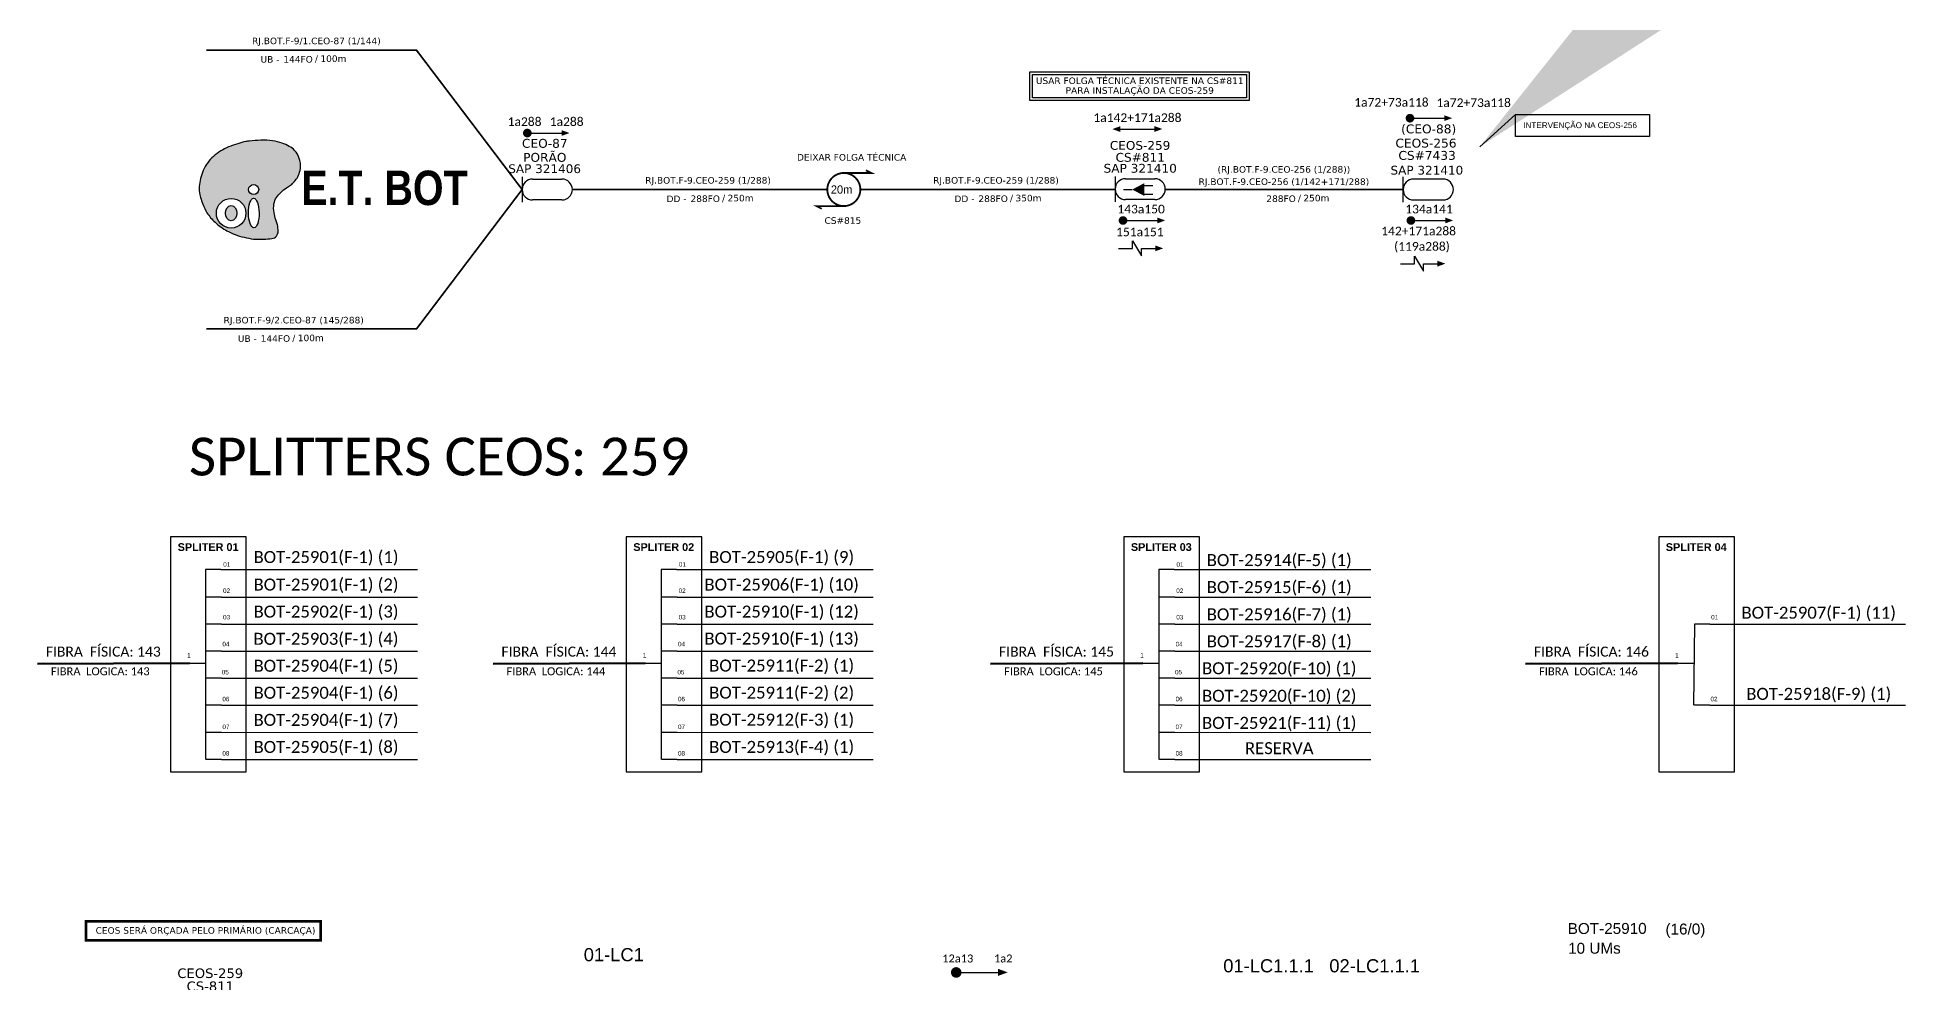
# Model space of a CAD drawing. Header units: millimetres. Extents: x 8454 to 8881, y -2726 to -2079.
# Drawn here: x 8454.2 to 8881.3, y -2295.5 to -2079.4 of the extents above; entities that cross this region are included whole.
import ezdxf
from ezdxf.enums import TextEntityAlignment as Align

# ---------------------------------------------------------------- set-up
doc = ezdxf.new("R2010")
doc.units = ezdxf.units.MM
doc.header["$MEASUREMENT"] = 0
for name, color, linetype, lineweight in [('10.4-Postes', 1, 'Continuous', 0), ("20.0-LEGENDA DOS CDO'S", 1, 'Continuous', 0), ('20.2-CDO_POSTE', 1, 'Continuous', 5), ('40.1-ETIQUETAS', 1, 'Continuous', 20)]:
    doc.layers.add(name, color=color, linetype=linetype, lineweight=lineweight)
for name, color, linetype in [('20.4-CEOS', 1, 'Continuous'), ('20.5-CABO AÉREO', 1, 'Continuous'), ('20.5-CEO', 1, 'Continuous'), ('E.T.', 7, 'Continuous'), ('SETA', 7, 'Continuous')]:
    doc.layers.add(name, color=color, linetype=linetype)
doc.styles.add('ARIAL', font='arial.ttf')
doc.styles.add('ROMANS', font='romans.shx')
doc.styles.add('siredit', font='verdana.ttf')
doc.styles.add('SWISS BIT', font='swisscb.ttf')
doc.dimstyles.new('CL', dxfattribs={"dimtxt": 1, "dimasz": 2, "dimexe": 0.18, "dimexo": 0.0625, "dimgap": 0.09, "dimtad": 0, "dimdec": 0, "dimrnd": 1, "dimzin": 0, "dimdsep": 46, "dimtxsty": 'siredit', "dimblk": 'NONE', "dimcen": 0, "dimse1": 1, "dimse2": 1, "dimsd1": 1, "dimsd2": 1, "dimclrt": 7, "dimadec": 0, "dimazin": 0, "dimtfac": 1, "dimtdec": 0, "dimtofl": 0, "dimtmove": 0, "dimatfit": 3, "dimfxl": 0, "dimtolj": 1, "dimtzin": 0, "dimarcsym": 0})

# ---------------------------------------------------------------- blocks, each defined once
blk = doc.blocks.new('CEOS_RP_CT_DRT')
at = {"layer": '20.4-CEOS', "color": 0}
for p, q in [((-4.54, 1.19), (-1.19, 1.19)), ((-1.19, -1.19), (-4.54, -1.19))]:
    blk.add_line(p, q, dxfattribs=at)
for points in [[(-5.73, -1.43), (-5.73, 1.44)], [(-3.79, 0), (-4.59, 0)], [(-2.47, 0.48), (-1.45, 0.48)], [(-2.47, -0.52), (-1.45, -0.52)]]:
    blk.add_lwpolyline(points, dxfattribs=at)
blk.add_lwpolyline([(-3.79, 0, 0, 1.47, 0), (-2.41, 0, 1.47, 1.47, 0)], format="xyseb", dxfattribs=at)
for centre, start, end in [((-4.54, 0), 90, 270), ((-1.19, 0), 270, 90)]:
    blk.add_arc(centre, 1.19, start, end, dxfattribs=at)
at = {"layer": '20.4-CEOS', "color": 7, "style": 'siredit'}
for tag, p in [('Nº_DA_CEOS', (-2.86, 5.6)), ('LOCAL', (-2.86, 4.24)), ('SAP', (-2.86, 2.78)), ('RACIO_SPLITAGEM', (-2.86, -1.88)), ('FIBRAS_SPLITTER', (-2.86, -3.58)), ('FIBRAS_TOP_C', (-2.86, -5.08)), ('RESERVA_FINAIS', (-2.86, -6.39))]:
    blk.add_attdef(tag, text='', height=1.01, dxfattribs=at).set_placement(p, align=Align.TOP_CENTER)
blk = doc.blocks.new('CDOE-TEXTO PADRÃO')
at = {"layer": "20.0-LEGENDA DOS CDO'S", "color": 0, "style": 'ARIAL'}
for tag, p in [('CDO_N', (0.49, 7.39)), ('CORDOALHA', (0.5, 4.33)), ('SAP', (0.51, 1.67)), ('SPLITER_1', (0.59, -0.91)), ('SPLITER_2', (0.6, -3.55)), ('(XX-XX_F)S', (0.54, -8.29)), ('(XX-XX_L)S', (0.55, -10.83)), ('UMS', (0.55, -13.15))]:
    blk.add_attdef(tag, p, '', height=1.7, rotation=0.118, dxfattribs=at)
blk.add_attdef('FIBRAS_UTILIZADAS', text='', height=1.7, rotation=0.118, dxfattribs=at).set_placement((19.77, 7.43), align=Align.CENTER)
blk = doc.blocks.new('ETIQUETA_RS5F')
at = {"layer": '40.1-ETIQUETAS', "color": 0, "style": 'siredit'}
blk.add_text('/', height=1.5, dxfattribs=at).set_placement((1.55, -1.95), align=Align.MIDDLE_RIGHT)
for tag, p in [('ETIQUETA_R_PRIMARIA', (1.18, 4.1)), ('ETIQUETA_R_SECUNDARIA', (1.18, 2.1)), ('F_ATIVAS/F_MORTAS', (1.11, -4.24))]:
    blk.add_attdef(tag, text='', height=1.5, dxfattribs=at).set_placement(p, align=Align.MIDDLE_CENTER)
for tag, p in [('TIPO_CABO', (-6.62, -2.12)), ('CAP_CABO', (0.37, -2.09))]:
    blk.add_attdef(tag, text='', height=1.5, dxfattribs=at).set_placement(p, align=Align.MIDDLE_RIGHT)
blk.add_attdef('METROS', text='', height=1.5, dxfattribs=at).set_placement((2.11, -1.95), align=Align.MIDDLE_LEFT)
for tag, p in [('FUSÃO_1', (0.82, -8.39)), ('FUSÃO_2', (0.82, -10.6)), ('FUSÃO_3', (0.82, -12.93)), ('FUSÃO_4', (0.82, -15.14)), ('FUSÃO_5', (0.82, -17.16))]:
    blk.add_attdef(tag, text='', height=1.5, dxfattribs=at).set_placement(p, align=Align.CENTER)
blk = doc.blocks.new('OI')
h = blk.add_hatch(color=40)
edge = h.paths.add_edge_path()
edge.add_spline(control_points=[(4.35, -0.67), (3.92, -0.99), (3.26, -1.5), (2.81, -2.59), (2.9, -3.5), (3.06, -4.27), (3.31, -4.85), (3.37, -5.39), (3.4, -5.88), (3.2, -6.4), (2.54, -6.61), (1.65, -6.63), (0.55, -6.67), (-0.56, -6.42), (-1.61, -6.14), (-2.77, -5.61), (-3.92, -4.77), (-4.89, -3.7), (-5.34, -2.65), (-5.6, -1.94), (-5.85, -0.96), (-5.71, 0.47), (-5.1, 2.02), (-4.14, 3.02), (-3.3, 3.61), (-2.37, 4.16), (-1.36, 4.44), (-0.56, 4.7), (0.79, 4.85), (2.24, 4.97), (3.79, 4.57), (4.67, 4.21), (5.44, 3.65), (5.76, 2.99), (6.03, 2.21), (6.01, 1.46), (5.72, 0.64), (5.31, 0.08), (4.88, -0.38), (4.51, -0.55), (4.35, -0.67)], knot_values=[0, 0, 0, 0, 1.60434, 2.417191, 3.427595, 4.282808, 4.776746, 5.304182, 5.888771, 6.258406, 6.858137, 7.79129, 8.986195, 10.124242, 11.187857, 12.242908, 13.953784, 15.414161, 16.515391, 17.349188, 17.675853, 19.552021, 21.515531, 22.568638, 23.63245, 24.621084, 25.782718, 26.745347, 27.142653, 29.870543, 31.004649, 31.921532, 32.709589, 33.801391, 34.042471, 35.192333, 35.971461, 36.628871, 37.254359, 37.836911, 37.836911, 37.836911, 37.836911], degree=3, periodic=0)
h.paths.add_polyline_path([(1.13, -0.87, -1), (-0.04, -0.87, -1)], flags=16)
edge = h.paths.add_edge_path(flags=16)
edge.add_ellipse((0.56, -3.59), major_axis=(-0.02, 1.71), ratio=0.361305, start_angle=0, end_angle=360)
h.paths.add_polyline_path([(-0.36, -3.62, -1), (-3.8, -3.62, -1)], flags=16)
edge = h.paths.add_edge_path(flags=0)
edge.add_ellipse((-2.08, -3.62), major_axis=(0, 0.885), ratio=0.758294, start_angle=0, end_angle=360)
at = {"color": 40}
for centre, radius in [((-2.08, -3.62), 1.72), ((0.54, -0.87), 0.587)]:
    blk.add_circle(centre, radius, dxfattribs=at)
blk.add_ellipse((0.56, -3.59), major_axis=(-0.02, 1.71), ratio=0.361305, dxfattribs=at)
blk.add_ellipse((-2.08, -3.62), major_axis=(0, 0.885), ratio=0.758294, start_param=-3.141592653589791, end_param=3.141592653589791, dxfattribs=at)
at = {"color": 40, "start_tangent": (-0.800898, -0.598801), "end_tangent": (-0.800898, -0.598801)}
blk.add_spline([(4.35, -0.67), (3.2, -1.78), (2.9, -2.54), (2.92, -3.55), (3.12, -4.38), (3.28, -4.85), (3.37, -5.37), (3.35, -5.95), (3.2, -6.29), (2.66, -6.55), (1.73, -6.63), (0.54, -6.62), (-0.58, -6.41), (-1.6, -6.11), (-2.56, -5.67), (-3.95, -4.67), (-4.89, -3.56), (-5.37, -2.56), (-5.64, -1.78), (-5.72, -1.46), (-5.63, 0.42), (-4.84, 2.22), (-4.13, 2.99), (-3.27, 3.62), (-2.4, 4.09), (-1.3, 4.47), (-0.37, 4.72), (0.02, 4.77), (2.75, 4.8), (3.85, 4.53), (4.69, 4.16), (5.31, 3.68), (5.85, 2.73), (5.93, 2.5), (5.94, 1.35), (5.67, 0.62), (5.29, 0.08), (4.84, -0.36), (4.35, -0.67)], degree=3, dxfattribs=at)
blk = doc.blocks.new('_None')
blk = doc.blocks.new('*U29')
at = {"layer": '20.5-CEO'}
for p, q in [((-1.56, 1.26), (1.8, 1.26)), ((1.8, -1.13), (-1.56, -1.13))]:
    blk.add_line(p, q, dxfattribs=at)
blk.add_lwpolyline([(-2.75, 1.51), (-2.75, -1.38)], dxfattribs=at)
for centre, start, end in [((-1.56, 0.07), 90, 270), ((1.8, 0.07), 270, 90)]:
    blk.add_arc(centre, 1.2, start, end, dxfattribs=at)
at = {"layer": '20.5-CEO', "color": 7, "style": 'siredit'}
for tag, p in [('FID', (0.11, 5.61)), ('LOCAL', (0.12, 4.23)), ('SAP', (0.12, 2.97)), ('FIBRAS_RESERVA', (0.12, -1.94))]:
    blk.add_attdef(tag, text='', height=1.01, dxfattribs=at).set_placement(p, align=Align.TOP_CENTER)
for tag, flags, p in [('ID_ATIVIDADE', 3, (0.11, -3.51)), ('FATOR', 1, (0.11, -4.82))]:
    blk.add_attdef(tag, text='', height=1.01, dxfattribs=dict(at, flags=flags)).set_placement(p, align=Align.TOP_CENTER)
at = {"layer": '20.5-CEO', "color": 7, "style": 'siredit', "flags": 3}
blk.add_attdef('QTDE', (-4.88, -7.06), '', height=1.01, dxfattribs=at)
blk = doc.blocks.new('*U28')
at = {"color": 3}
blk.add_lwpolyline([(0.0000405, 0.000041), (0.0001936, 0.000041), (0.0001936, 0.0000158), (0.0000405, 0.0000158)], close=True, dxfattribs=at)
at = {"color": 3, "style": 'ARIAL'}
blk.add_attdef('SERVIÇO_EM_EMENDA_EXIST', text='', height=0.00000666, dxfattribs=at).set_placement((0.0001321, 0.0000254), align=Align.RIGHT)
blk.add_attdef('FID', (0.0001344, 0.0000254), '', height=0.00000666, dxfattribs=at)
at = {"layer": '10.4-Postes', "lineweight": 0, "style": 'ROMANS'}
for tag, p, flags in [('ID_ATIVIDADE', (-0.0000068, -0.0000086), 3), ('QTDE', (-0.000006, -0.000014), 3), ('FATOR', (-0.0000019, -0.0000113), 1)]:
    blk.add_attdef(tag, p, '', height=0.00000209, dxfattribs=dict(at, flags=flags))
at = {"color": 3}
blk.add_leader([(-0.0000002, 0.0000042), (0.0000405, 0.000041)], dimstyle='CL', override={"dimgap": 0.09, "dimtad": 0}, dxfattribs=at)

msp = doc.modelspace()

# ---------------------------------------------------------------- linework, layer by layer
at = {"color": 7, "linetype": 'Continuous'}
for p, q in [((8492.68, -2201.06), (8492.68, -2244.49)), ((8496.2, -2201.06), (8492.68, -2201.06)), ((8596.85, -2201.06), (8596.85, -2244.49)), ((8600.36, -2201.06), (8596.85, -2201.06)), ((8710.6, -2201.06), (8710.6, -2244.49)), ((8714.11, -2201.06), (8710.6, -2201.06)), ((8496.38, -2207.35), (8492.86, -2207.35)), ((8600.54, -2207.35), (8597.02, -2207.35)), ((8714.29, -2207.35), (8710.77, -2207.35)), ((8496.38, -2213.54), (8492.86, -2213.54)), ((8600.54, -2213.54), (8597.02, -2213.54)), ((8714.29, -2213.54), (8710.77, -2213.54)), ((8833.06, -2213.54), (8832.88, -2232.09)), ((8836.58, -2213.54), (8833.06, -2213.54)), ((8496.38, -2219.76), (8492.86, -2219.76)), ((8600.54, -2219.76), (8597.02, -2219.76)), ((8714.29, -2219.76), (8710.77, -2219.76)), ((8489.03, -2222.49), (8492.67, -2222.49)), ((8593.2, -2222.49), (8596.83, -2222.49)), ((8706.95, -2222.49), (8710.58, -2222.49)), ((8829.23, -2222.49), (8832.87, -2222.49)), ((8496.38, -2225.92), (8492.86, -2225.92)), ((8600.54, -2225.92), (8597.02, -2225.92)), ((8714.29, -2225.92), (8710.77, -2225.92)), ((8496.38, -2232.09), (8492.86, -2232.09)), ((8600.54, -2232.09), (8597.02, -2232.09)), ((8714.29, -2232.09), (8710.77, -2232.09)), ((8836.58, -2232.09), (8833.06, -2232.09)), ((8496.38, -2238.28), (8492.86, -2238.28)), ((8600.54, -2238.28), (8597.02, -2238.28)), ((8714.29, -2238.28), (8710.77, -2238.28)), ((8496.38, -2244.46), (8492.86, -2244.46)), ((8600.54, -2244.46), (8597.02, -2244.46)), ((8714.29, -2244.46), (8710.77, -2244.46))]:
    msp.add_line(p, q, dxfattribs=at)
at = {"color": 10, "linetype": 'Continuous'}
for p, q in [((8496.2, -2201.06), (8541.15, -2201.08)), ((8600.36, -2201.06), (8645.31, -2201.08)), ((8714.11, -2201.06), (8759.06, -2201.08)), ((8496.38, -2207.35), (8541.15, -2207.36)), ((8600.54, -2207.35), (8645.31, -2207.36)), ((8714.29, -2207.35), (8759.06, -2207.36)), ((8496.38, -2213.53), (8541.15, -2213.54)), ((8600.54, -2213.53), (8645.31, -2213.54)), ((8714.29, -2213.53), (8759.06, -2213.54)), ((8836.58, -2213.53), (8881.35, -2213.54)), ((8496.38, -2219.75), (8541.15, -2219.76)), ((8600.54, -2219.75), (8645.31, -2219.76)), ((8714.29, -2219.75), (8759.06, -2219.76)), ((8496.38, -2225.91), (8541.15, -2225.93)), ((8600.54, -2225.91), (8645.31, -2225.93)), ((8714.29, -2225.91), (8759.06, -2225.93)), ((8496.38, -2232.08), (8541.15, -2232.09)), ((8600.54, -2232.08), (8645.31, -2232.09)), ((8714.29, -2232.08), (8759.06, -2232.09)), ((8836.58, -2232.08), (8881.35, -2232.09)), ((8496.38, -2238.27), (8541.15, -2238.28)), ((8600.54, -2238.27), (8645.31, -2238.28)), ((8714.29, -2238.27), (8759.06, -2238.28)), ((8496.38, -2244.46), (8541.15, -2244.47)), ((8600.54, -2244.46), (8645.31, -2244.47)), ((8714.29, -2244.46), (8759.06, -2244.47))]:
    msp.add_line(p, q, dxfattribs=at)
at = {"color": 1, "linetype": 'Continuous', "lineweight": 60}
for p, q in [((8489.03, -2222.49), (8454.25, -2222.6)), ((8593.2, -2222.49), (8558.41, -2222.6)), ((8706.95, -2222.49), (8672.16, -2222.6)), ((8829.23, -2222.49), (8794.45, -2222.6))]:
    msp.add_line(p, q, dxfattribs=at)
at = {"color": 3}
for points in [[(8681.13, -2087.34), (8731.26, -2087.34), (8731.26, -2093.85), (8681.13, -2093.85)], [(8681.73, -2087.94), (8730.66, -2087.94), (8730.66, -2093.25), (8681.73, -2093.25)]]:
    msp.add_lwpolyline(points, close=True, dxfattribs=at)
at = {"color": 0, "const_width": 0.99}
for points in [[(8767.54, -2097.92, 1), (8768.53, -2097.92, 1)], [(8565.76, -2101.32, 1), (8566.75, -2101.32, 1)], [(8701.94, -2121.3, 1), (8702.93, -2121.3, 1)], [(8767.76, -2121.3, 1), (8768.75, -2121.3, 1)]]:
    msp.add_lwpolyline(points, format="xyb", close=True, dxfattribs=at)
at = {"color": 5, "const_width": 0.394}
for points in [[(8638.61, -2110.44), (8644.91, -2110.44), (8643.65, -2109.81)], [(8638.61, -2118), (8632.31, -2118), (8633.57, -2118.63)]]:
    msp.add_lwpolyline(points, dxfattribs=at)
at = {"color": 5, "const_width": 0.42}
msp.add_lwpolyline([(8638.61, -2110.44, 1.000012), (8638.61, -2118, 0.999978)], format="xyb", close=True, dxfattribs=at)
at = {"color": 0}
for points in [[(8704.57, -2127.67), (8704.57, -2125.91), (8706.66, -2129.41), (8706.66, -2127.67)], [(8769.06, -2131.17), (8769.06, -2129.42), (8771.16, -2132.91), (8771.16, -2131.17)]]:
    msp.add_lwpolyline(points, dxfattribs=at)
at = {"color": 7}
for points in [[(8484.71, -2247.28), (8501.99, -2247.28), (8501.99, -2193.62), (8484.71, -2193.62)], [(8588.88, -2247.28), (8606.16, -2247.28), (8606.16, -2193.62), (8588.88, -2193.62)], [(8702.63, -2247.28), (8719.91, -2247.28), (8719.91, -2193.62), (8702.63, -2193.62)], [(8824.91, -2247.28), (8842.19, -2247.28), (8842.19, -2193.62), (8824.91, -2193.62)]]:
    msp.add_lwpolyline(points, close=True, dxfattribs=at)
at = {"color": 3, "const_width": 0.6}
msp.add_lwpolyline([(8465.34, -2281.44), (8519.01, -2281.44), (8519.01, -2285.82), (8465.34, -2285.82)], close=True, dxfattribs=at)
at = {"const_width": 1.21}
msp.add_lwpolyline([(8663.7, -2293.15, 1), (8664.91, -2293.15, 1)], format="xyb", close=True, dxfattribs=at)
at = {"layer": '20.4-CEOS', "color": 5}
for p, q in [((8775.58, -2111.83), (8768.86, -2111.83)), ((8775.58, -2116.62), (8768.86, -2116.62))]:
    msp.add_line(p, q, dxfattribs=at)
at = {"layer": '20.4-CEOS', "color": 8}
msp.add_lwpolyline([(8704.55, -2114.22, 0, 2.95, 0), (8707.32, -2114.22, 2.95, 2.95, 0)], format="xyseb", dxfattribs=at)
for points in [[(8707.2, -2113.27), (8709.23, -2113.27)], [(8702.51, -2114.22), (8704.55, -2114.22)], [(8707.2, -2115.26), (8709.23, -2115.26)]]:
    msp.add_lwpolyline(points, dxfattribs=at)
at = {"layer": '20.4-CEOS', "color": 5}
msp.add_lwpolyline([(8766.47, -2117.11), (8766.47, -2111.34)], dxfattribs=at)
for centre, start, end in [((8768.86, -2114.22), 90, 270), ((8775.58, -2114.22), 270, 90)]:
    msp.add_arc(centre, 2.39, start, end, dxfattribs=at)
at = {"layer": '20.5-CABO AÉREO', "color": 5, "ltscale": 50, "const_width": 0.4}
for points in [[(8492.86, -2082.4), (8540.94, -2082.4), (8565.07, -2114.22)], [(8492.86, -2146.05), (8540.94, -2146.05), (8565.07, -2114.22)], [(8576.57, -2114.22), (8634.83, -2114.22)], [(8642.39, -2114.22), (8700.65, -2114.22)], [(8712.15, -2114.22), (8766.47, -2114.22)]]:
    msp.add_lwpolyline(points, dxfattribs=at)
at = {"layer": '20.5-CEO', "color": 5}
for p, q in [((8567.46, -2111.83), (8574.16, -2111.83)), ((8574.16, -2116.61), (8567.46, -2116.61))]:
    msp.add_line(p, q, dxfattribs=at)
msp.add_lwpolyline([(8565.07, -2111.34), (8565.07, -2117.1)], dxfattribs=at)
for centre, start, end in [((8567.46, -2114.22), 90, 270), ((8574.16, -2114.22), 270, 90)]:
    msp.add_arc(centre, 2.39, start, end, dxfattribs=at)
at = {"layer": 'SETA', "color": 0}
for points in [[(8566.25, -2101.32), (8574.77, -2101.32)], [(8701.8, -2100.41), (8710.31, -2100.41)], [(8768.04, -2097.92), (8776.55, -2097.92)], [(8702.44, -2121.3), (8710.95, -2121.3)], [(8768.26, -2121.3), (8776.77, -2121.3)], [(8701.41, -2127.67), (8704.57, -2127.67)], [(8706.66, -2127.67), (8709.82, -2127.67)], [(8765.9, -2131.17), (8769.06, -2131.17)], [(8771.16, -2131.17), (8774.32, -2131.17)]]:
    msp.add_lwpolyline(points, dxfattribs=at)
at = {"layer": 'SETA'}
msp.add_lwpolyline([(8664.31, -2293.15), (8674.71, -2293.15)], dxfattribs=at)
at = {"layer": 'SETA', "color": 0}
for points in [[(8574.08, -2100.65), (8575.9, -2101.31), (8574.08, -2101.97)], [(8701.8, -2099.75), (8699.99, -2100.41), (8701.8, -2101.07)], [(8709.63, -2099.73), (8711.45, -2100.39), (8709.63, -2101.05)], [(8775.87, -2097.25), (8777.68, -2097.91), (8775.87, -2098.57)], [(8710.27, -2120.63), (8712.08, -2121.29), (8710.27, -2121.95)], [(8776.09, -2120.63), (8777.9, -2121.29), (8776.09, -2121.95)], [(8709.82, -2127.01), (8711.63, -2127.67), (8709.82, -2128.33)], [(8774.32, -2130.51), (8776.13, -2131.17), (8774.32, -2131.83)]]:
    msp.add_solid(points, dxfattribs=at)
at = {"layer": 'SETA'}
msp.add_solid([(8673.87, -2292.33), (8676.09, -2293.13), (8673.87, -2293.94)], dxfattribs=at)

# ---------------------------------------------------------------- block references
at = {"color": 0, "lineweight": 0, "xscale": 199999.9999999376, "yscale": 199999.9999999367, "zscale": 199999.9999999376}
msp.add_blockref('*U28', (8784.05, -2105.27), dxfattribs=at).add_auto_attribs({'SERVIÇO_EM_EMENDA_EXIST': 'INTERVENÇÃO NA', 'FID': 'CEOS-256'})
at = {"layer": '20.2-CDO_POSTE'}
ref = msp.add_blockref('CDOE-TEXTO PADRÃO', (8814.82, -2301.11), dxfattribs=dict(at, xscale=1.469999999999999, yscale=1.47, zscale=1.47))
ref.add_attrib('CDO_N', 'BOT-25910', (8804.1, -2284.37), dxfattribs={"layer": "20.0-LEGENDA DOS CDO'S", "color": 0, "height": 2.499, "rotation": 0.118, "style": 'ARIAL'})
ref.add_attrib('CORDOALHA', '10 UMs', (8804.19, -2288.88), dxfattribs={"layer": "20.0-LEGENDA DOS CDO'S", "color": 0, "height": 2.499, "rotation": 0.118, "style": 'ARIAL'})
ref.add_attrib('FIBRAS_UTILIZADAS', '       (16/0)', dxfattribs={"layer": "20.0-LEGENDA DOS CDO'S", "color": 0, "height": 2.4988, "rotation": 0.118, "style": 'ARIAL'}).set_placement((8827.61, -2284.49), align=Align.CENTER)
at = {"layer": '20.4-CEOS'}
ref = msp.add_blockref('CEOS_RP_CT_DRT', (8502.63, -2304.3), dxfattribs=dict(at, xscale=2.161665797233582, yscale=2.161665797233582, zscale=2.161665791999999))
ref.add_attrib('Nº_DA_CEOS', 'CEOS-259', dxfattribs={"color": 7, "height": 2.183, "style": 'siredit'}).set_placement((8493.77, -2292.24), align=Align.TOP_CENTER)
ref.add_attrib('LOCAL', 'CS-811', dxfattribs={"color": 7, "height": 2.183, "style": 'siredit'}).set_placement((8493.77, -2295.22), align=Align.TOP_CENTER)
ref.add_attrib('SAP', 'SAP 321408', dxfattribs={"color": 7, "height": 2.183, "style": 'siredit'}).set_placement((8493.77, -2298.32), align=Align.TOP_CENTER)
ref.add_attrib('RACIO_SPLITAGEM', '1:64', dxfattribs={"color": 7, "height": 2.183, "style": 'siredit'}).set_placement((8493.77, -2309), align=Align.TOP_CENTER)
ref.add_attrib('FIBRAS_SPLITTER', '(143-146)S', dxfattribs={"color": 7, "height": 2.183, "style": 'siredit'}).set_placement((8493.77, -2311.92), align=Align.TOP_CENTER)
ref.add_attrib('FIBRAS_TOP_C', '(147-150)C', dxfattribs={"color": 7, "height": 2.183, "style": 'siredit'}).set_placement((8493.75, -2315.6), align=Align.TOP_CENTER)
ref.add_attrib('RESERVA_FINAIS', '(151-151)R', dxfattribs={"color": 7, "height": 2.183, "style": 'siredit'}).set_placement((8493.75, -2318.96), align=Align.TOP_CENTER)
at = {"layer": '20.5-CEO', "color": 0, "lineweight": 0}
ref = msp.add_blockref('*U29', (8706.12, -2114.27), dxfattribs=dict(at, xscale=1.988185211695964, yscale=1.988185211695054, zscale=1.988185211695246))
ref.add_attrib('LOCAL', 'CS#811', dxfattribs={"color": 7, "height": 2.016, "style": 'siredit'}).set_placement((8706.37, -2105.86), align=Align.TOP_CENTER)
ref.add_attrib('SAP', 'SAP 321410', dxfattribs={"color": 7, "height": 2.016, "style": 'siredit'}).set_placement((8706.37, -2108.36), align=Align.TOP_CENTER)
ref.add_attrib('FID', 'CEOS-259', dxfattribs={"layer": '20.4-CEOS', "color": 7, "height": 2.007, "style": 'siredit'}).set_placement((8706.34, -2103.13), align=Align.TOP_CENTER)
at = {"layer": '40.1-ETIQUETAS', "color": 0}
ref = msp.add_blockref('ETIQUETA_RS5F', (8516.84, -2082.36), dxfattribs=at)
ref.add_attrib('ETIQUETA_R_SECUNDARIA', 'RJ.BOT.F-9/1.CEO-87 (1/144)', dxfattribs={"color": 0, "height": 1.5, "style": 'siredit'}).set_placement((8518.03, -2080.26), align=Align.MIDDLE_CENTER)
ref.add_attrib('TIPO_CABO', 'UB - ', dxfattribs={"color": 0, "height": 1.5, "style": 'siredit'}).set_placement((8510.23, -2084.48), align=Align.MIDDLE_RIGHT)
ref.add_attrib('CAP_CABO', '144FO', dxfattribs={"color": 0, "height": 1.5, "style": 'siredit'}).set_placement((8517.21, -2084.46), align=Align.MIDDLE_RIGHT)
ref.add_attrib('METROS', '100m', dxfattribs={"color": 0, "height": 1.5, "style": 'siredit'}).set_placement((8518.95, -2084.32), align=Align.MIDDLE_LEFT)
ref = msp.add_blockref('ETIQUETA_RS5F', (8511.67, -2146.18), dxfattribs=at)
ref.add_attrib('ETIQUETA_R_SECUNDARIA', 'RJ.BOT.F-9/2.CEO-87 (145/288)', dxfattribs={"color": 0, "height": 1.5, "style": 'siredit'}).set_placement((8512.85, -2144.07), align=Align.MIDDLE_CENTER)
ref.add_attrib('TIPO_CABO', 'UB - ', dxfattribs={"color": 0, "height": 1.5, "style": 'siredit'}).set_placement((8505.05, -2148.29), align=Align.MIDDLE_RIGHT)
ref.add_attrib('CAP_CABO', '144FO', dxfattribs={"color": 0, "height": 1.5, "style": 'siredit'}).set_placement((8512.03, -2148.27), align=Align.MIDDLE_RIGHT)
ref.add_attrib('METROS', '100m', dxfattribs={"color": 0, "height": 1.5, "style": 'siredit'}).set_placement((8513.78, -2148.13), align=Align.MIDDLE_LEFT)
at = {"layer": 'E.T.', "color": 7, "xscale": 1.965288924615379, "yscale": 1.965288909013907, "zscale": 1.965288907678581}
msp.add_blockref('OI', (8502.63, -2112.53), dxfattribs=at)

# ---------------------------------------------------------------- texts
at = {"color": 0}
msp.add_text('20m', height=1.89, dxfattribs=at).set_placement((8635.64, -2115.17))
at = {"color": 3, "style": 'ARIAL'}
for s, p in [('01-LC1', (8579.15, -2290.59)), ('01-LC1.1.1', (8725.35, -2293.13)), ('02-LC1.1.1', (8749.6, -2293.13))]:
    msp.add_text(s, height=3, dxfattribs=at).set_placement(p)
at = {"color": 0, "char_height": 1.98, "width": 25.1052, "attachment_point": 5}
for s, insert in [('{\\fCalibri|b0|i0|c0|p34;\\C7;1a142\\C0;+171a288}', (8705.73, -2097.81)), ('{\\fCalibri|b0|i0|c0|p34;\\C7;1a72\\C1;+73a118}', (8763.8, -2094.3)), ('{\\fCalibri|b0|i0|c0|p34;\\C7;1a72\\C1;+73a118}', (8782.6, -2094.39)), ('{\\fCalibri|b0|i0|c0|p34;\\C7;1a288}', (8575.25, -2098.72)), ('{\\fCalibri|b0|i0|c0|p34;\\C7;143a150}', (8706.57, -2118.7)), ('{\\fCalibri|b0|i0|c0|p34;\\C7;134a141}', (8772.39, -2118.7)), ('{\\fCalibri|b0|i0|c0|p34;142+171a288}', (8770.01, -2123.71)), ('{\\fCalibri|b0|i0|c0|p34;151a151}', (8706.28, -2123.93))]:
    msp.add_mtext(s, dxfattribs=dict(at, insert=insert))
at = {"color": 5, "char_height": 1.98, "width": 25.1052, "attachment_point": 5}
for s, insert in [('{\\fCalibri|b0|i0|c0|p34;\\C7;1a288}', (8565.63, -2098.72)), ('{\\fCalibri|b0|i0|c0|p34;(119a288)}', (8770.78, -2127.43))]:
    msp.add_mtext(s, dxfattribs=dict(at, insert=insert))
at = {"attachment_point": 5}
for s, insert, char_height, width in [('{\\fCalibri|b0|i0|c0|p34;\\C7;SPLITTERS CEOS: 259}', (8546.12, -2175.31), 8.64, 131.666), ('{\\fArial|b1|i0|c0|p34;\\H1x;\\C10;SPLITER 01}', (8493.28, -2195.95), 1.7753, 17.28), ('{\\fArial|b1|i0|c0|p34;\\C10;SPLITER 02}', (8597.44, -2195.95), 1.7753, 17.28), ('{\\fArial|b1|i0|c0|p34;\\C10;SPLITER 03}', (8711.19, -2195.95), 1.7753, 17.28), ('{\\fArial|b1|i0|c0|p34;\\C10;SPLITER 04}', (8833.48, -2195.95), 1.7753, 17.28), ('\\C7;\\fArial|b0|i0|;\\H1.0273588255048;01 ', (8497.54, -2199.92), 1.7753, 3.5602), ('\\pt9;{\\fCalibri|b0|i0|c0|p34;\\C7;BOT-25901(F-1) (1)}', (8520.24, -2198.51), 2.7432, 40.9104), ('\\C7;\\fArial|b0|i0|;\\H1.0273588255048;01 ', (8601.71, -2199.92), 1.7753, 3.5602), ('\\pt9;{\\fCalibri|b0|i0|c0|p34;\\C7;BOT-25905(F-1) (9)}', (8624.4, -2198.51), 2.7432, 40.9104), ('\\C7;\\fArial|b0|i0|;\\H1.0273588255048;01 ', (8715.46, -2199.92), 1.7753, 3.5602), ('\\pt9;{\\fCalibri|b0|i0|c0|p34;\\C7;BOT-25914(F-5) (1)}', (8738.15, -2199.21), 2.7432, 40.9104), ('\\pt9;{\\fCalibri|b0|i0|c0|p34;\\C7;BOT-25901(F-1) (2)}', (8520.24, -2204.8), 2.7432, 40.9104), ('\\pt9;{\\fCalibri|b0|i0|c0|p34;\\C7;BOT-25906(F-1) (10)}', (8624.4, -2204.8), 2.7432, 40.9104), ('\\pt9;{\\fCalibri|b0|i0|c0|p34;\\C7;BOT-25915(F-6) (1)}', (8738.15, -2205.38), 2.7432, 40.9104), ('\\C7;\\fArial|b0|i0|;\\H1.0273588255048;02 ', (8497.49, -2205.92), 1.7753, 3.7582), ('\\C7;\\fArial|b0|i0|;\\H1.0273588255048;02 ', (8601.65, -2205.92), 1.7753, 3.7582), ('\\C7;\\fArial|b0|i0|;\\H1.0273588255048;02 ', (8715.41, -2205.92), 1.7753, 3.7582), ('\\C7;\\fArial|b0|i0|;\\H1.0273588255048;03 ', (8497.49, -2211.97), 1.7753, 3.456), ('\\pt9;{\\fCalibri|b0|i0|c0|p34;\\C7;BOT-25902(F-1) (3)}', (8520.24, -2210.98), 2.7432, 40.9104), ('\\C7;\\fArial|b0|i0|;\\H1.0273588255048;03 ', (8601.65, -2211.97), 1.7753, 3.456), ('\\pt9;{\\fCalibri|b0|i0|c0|p34;\\C7;BOT-25910(F-1) (12)}', (8624.4, -2210.98), 2.7432, 40.9104), ('\\C7;\\fArial|b0|i0|;\\H1.0273588255048;03 ', (8715.41, -2211.97), 1.7753, 3.456), ('\\pt9;{\\fCalibri|b0|i0|c0|p34;\\C7;BOT-25916(F-7) (1)}', (8738.15, -2211.61), 2.7432, 40.9104), ('{\\fArial|b0|i0|c0|p34;\\H0.5787x;\\C7;01}', (8837.69, -2211.97), 1.7753, 3.456), ('\\pt9;{\\fCalibri|b0|i0|c0|p34;\\C7;BOT-25907(F-1) (11)}', (8861.48, -2211.23), 2.7432, 40.9104), ('\\pt9;{\\fCalibri|b0|i0|c0|p34;\\C7;BOT-25903(F-1) (4)}', (8520.23, -2217.2), 2.7432, 40.9104), ('\\pt9;{\\fCalibri|b0|i0|c0|p34;\\C7;BOT-25910(F-1) (13)}', (8624.4, -2217.14), 2.7432, 40.9104), ('\\pt9;{\\fCalibri|b0|i0|c0|p34;\\C7;BOT-25917(F-8) (1)}', (8738.16, -2217.77), 2.7432, 40.9104), ('{\\fCalibri|b0|i0|c0|p34;\\C7;FIBRA  FÍSICA: 143}', (8469.32, -2219.84), 2.2859, 34.56), ('\\C7;\\fArial|b0|i0|;\\H1.0273588255048;1', (8488.87, -2220.67), 1.7753, 1.7584), ('\\C7;\\fArial|b0|i0|;\\H1.0273588255048;04 ', (8497.34, -2218.11), 1.7753, 3.7582), ('{\\fCalibri|b0|i0|c0|p34;\\C7;FIBRA  FÍSICA: 144}', (8573.48, -2219.84), 2.2859, 34.56), ('\\C7;\\fArial|b0|i0|;\\H1.0273588255048;1', (8593.03, -2220.67), 1.7753, 1.7584), ('\\C7;\\fArial|b0|i0|;\\H1.0273588255048;04 ', (8601.5, -2218.11), 1.7753, 3.7582), ('{\\fCalibri|b0|i0|c0|p34;\\C7;FIBRA  FÍSICA: 145}', (8687.23, -2219.84), 2.2859, 34.56), ('\\C7;\\fArial|b0|i0|;\\H1.0273588255048;1', (8706.78, -2220.67), 1.7753, 1.7584), ('\\C7;\\fArial|b0|i0|;\\H1.0273588255048;04 ', (8715.25, -2218.11), 1.7753, 3.7582), ('{\\fCalibri|b0|i0|c0|p34;\\C7;FIBRA  FÍSICA: 146}', (8809.52, -2219.84), 2.2859, 34.56), ('\\C7;\\fArial|b0|i0|;\\H1.0273588255048;1', (8829.07, -2220.67), 1.7753, 1.7584), ('{\\fCalibri|b0|i0|c0|p34;\\C7;FIBRA  LOGICA: 143}', (8468.63, -2224.34), 1.8289, 34.56), ('\\C7;\\fArial|b0|i0|;\\H1.0273588255048;05 ', (8497.21, -2224.53), 1.7753, 4.6222), ('\\pt9;{\\fCalibri|b0|i0|c0|p34;\\C7;BOT-25904(F-1) (5)}', (8520.24, -2223.36), 2.7432, 40.9104), ('{\\fCalibri|b0|i0|c0|p34;\\C7;FIBRA  LOGICA: 144}', (8572.79, -2224.34), 1.8289, 34.56), ('\\C7;\\fArial|b0|i0|;\\H1.0273588255048;05 ', (8601.37, -2224.53), 1.7753, 4.6222), ('\\pt9;{\\fCalibri|b0|i0|c0|p34;\\C7;BOT-25911(F-2) (1)}', (8624.4, -2223.31), 2.7432, 40.9104), ('{\\fCalibri|b0|i0|c0|p34;\\C7;FIBRA  LOGICA: 145}', (8686.54, -2224.34), 1.8289, 34.56), ('\\C7;\\fArial|b0|i0|;\\H1.0273588255048;05 ', (8715.12, -2224.53), 1.7753, 4.6222), ('\\pt9;{\\fCalibri|b0|i0|c0|p34;\\C7;BOT-25920(F-10) (1)}', (8738.16, -2223.93), 2.7432, 40.9104), ('{\\fCalibri|b0|i0|c0|p34;\\C7;FIBRA  LOGICA: 146}', (8808.83, -2224.34), 1.8289, 34.56), ('\\pt9;{\\fCalibri|b0|i0|c0|p34;\\C7;BOT-25904(F-1) (6)}', (8520.24, -2229.53), 2.7432, 40.9104), ('\\pt9;{\\fCalibri|b0|i0|c0|p34;\\C7;BOT-25911(F-2) (2)}', (8624.4, -2229.5), 2.7432, 40.9104), ('\\pt9;{\\fCalibri|b0|i0|c0|p34;\\C7;BOT-25920(F-10) (2)}', (8738.15, -2230.22), 2.7432, 40.9104), ('\\pt9;{\\fCalibri|b0|i0|c0|p34;\\C7;BOT-25918(F-9) (1)}', (8861.48, -2229.78), 2.7432, 40.9104), ('\\C7;\\fArial|b0|i0|;\\H1.0273588255048;06 ', (8497.34, -2230.67), 1.7753, 3.7582), ('\\pt9;{\\fCalibri|b0|i0|c0|p34;\\C7;BOT-25904(F-1) (7)}', (8520.24, -2235.72), 2.7432, 40.9104), ('\\C7;\\fArial|b0|i0|;\\H1.0273588255048;06 ', (8601.5, -2230.67), 1.7753, 3.7582), ('\\pt9;{\\fCalibri|b0|i0|c0|p34;\\C7;BOT-25912(F-3) (1)}', (8624.4, -2235.68), 2.7432, 40.9104), ('\\C7;\\fArial|b0|i0|;\\H1.0273588255048;06 ', (8715.25, -2230.67), 1.7753, 3.7582), ('{\\fArial|b0|i0|c0|p34;\\H0.5787x;\\C7;02}', (8837.54, -2230.67), 1.7753, 3.7582), ('\\C7;\\fArial|b0|i0|;\\H1.0273588255048;07 ', (8497.34, -2237.03), 1.7753, 3.7582), ('\\C7;\\fArial|b0|i0|;\\H1.0273588255048;07 ', (8601.5, -2237.03), 1.7753, 3.7582), ('\\C7;\\fArial|b0|i0|;\\H1.0273588255048;07 ', (8715.25, -2237.03), 1.7753, 3.7582), ('\\pt9;{\\fCalibri|b0|i0|c0|p34;\\C7;BOT-25921(F-11) (1)}', (8738.15, -2236.41), 2.7432, 40.9104), ('\\pt9;{\\fCalibri|b0|i0|c0|p34;\\C7;BOT-25905(F-1) (8)}', (8520.24, -2241.91), 2.7432, 40.9104), ('\\pt9;{\\fCalibri|b0|i0|c0|p34;\\C7;BOT-25913(F-4) (1)}', (8624.4, -2241.91), 2.7432, 40.9104), ('\\pt9;{\\fCalibri|b0|i0|c0|p34;\\C7;RESERVA}', (8738.15, -2241.91), 2.7432, 40.9104), ('\\C7;\\fArial|b0|i0|;\\H1.0273588255048;08 ', (8497.34, -2243.08), 1.7753, 3.7582), ('\\C7;\\fArial|b0|i0|;\\H1.0273588255048;08 ', (8601.5, -2243.08), 1.7753, 3.7582), ('\\C7;\\fArial|b0|i0|;\\H1.0273588255048;08 ', (8715.25, -2243.08), 1.7753, 3.7582), ('{\\fCalibri|b0|i0|c0|p34;\\C7;12a13}', (8664.66, -2289.97), 1.815, 30.6841), ('{\\fCalibri|b0|i0|c0|p34;\\C7;1a2}', (8675.05, -2289.97), 1.815, 30.6841)]:
    msp.add_mtext(s, dxfattribs=dict(at, insert=insert, char_height=char_height, width=width))
at = {"layer": '20.4-CEOS', "color": 5, "style": 'siredit'}
msp.add_text('(CEO-88)', height=2.028, dxfattribs=at).set_placement((8772.31, -2100.37), align=Align.MIDDLE_CENTER)
at = {"layer": '20.4-CEOS', "color": 7, "style": 'siredit'}
for s, height, p in [('CEO-87', 2.028, (8570.25, -2103.67)), ('PORÃO', 2.028, (8570.25, -2106.87)), ('CS#7433', 2.028, (8771.95, -2106.42)), ('SAP 321406', 2, (8570.21, -2109.46)), ('SAP 321410', 2, (8771.9, -2109.8))]:
    msp.add_text(s, height=height, dxfattribs=at).set_placement(p, align=Align.MIDDLE_CENTER)
at = {"layer": '20.4-CEOS', "color": 1, "style": 'siredit'}
msp.add_text('CEOS-256', height=2.028, dxfattribs=at).set_placement((8771.7, -2103.61), align=Align.MIDDLE_CENTER)
at = {"layer": '40.1-ETIQUETAS', "color": 0, "style": 'siredit'}
for s, p in [('USAR FOLGA TÉCNICA EXISTENTE NA CS#811', (8706.26, -2089.36)), ('PARA INSTALAÇÃO DA CEOS-259', (8706.26, -2091.59)), ('DEIXAR FOLGA TÉCNICA', (8640.4, -2106.86)), ('RJ.BOT.F-9.CEO-259 (1/288)', (8607.57, -2112.12)), ('RJ.BOT.F-9.CEO-259 (1/288)', (8673.39, -2112.12)), ('CS#815', (8638.39, -2121.31)), ('CEOS SERÁ ORÇADA PELO PRIMÁRIO (CARCAÇA)', (8492.69, -2283.55))]:
    msp.add_text(s, height=1.5, dxfattribs=at).set_placement(p, align=Align.MIDDLE_CENTER)
at = {"layer": '40.1-ETIQUETAS', "color": 5, "style": 'siredit'}
msp.add_text('(RJ.BOT.F-9.CEO-256 (1/288))', height=1.5, dxfattribs=at).set_placement((8739.21, -2109.62), align=Align.MIDDLE_CENTER)
at = {"layer": '40.1-ETIQUETAS', "color": 1, "style": 'siredit'}
msp.add_text('RJ.BOT.F-9.CEO-256 (1/142+171/288)', height=1.5, dxfattribs=at).set_placement((8739.21, -2112.43), align=Align.MIDDLE_CENTER)
at = {"layer": '40.1-ETIQUETAS', "color": 0, "style": 'siredit'}
for s, p in [('DD - ', (8603.3, -2116.34)), ('288FO', (8610.29, -2116.32)), ('/', (8611.47, -2116.18)), ('DD - ', (8669.12, -2116.34)), ('288FO', (8676.11, -2116.32)), ('/', (8677.29, -2116.18)), ('288FO', (8741.93, -2116.32)), ('/', (8743.11, -2116.18))]:
    msp.add_text(s, height=1.5, dxfattribs=at).set_placement(p, align=Align.MIDDLE_RIGHT)
for s, p in [('250m', (8612.03, -2116.18)), ('350m', (8677.85, -2116.18)), ('250m', (8743.67, -2116.18))]:
    msp.add_text(s, height=1.5, dxfattribs=at).set_placement(p, align=Align.MIDDLE_LEFT)
at = {"layer": 'E.T.', "color": 40, "style": 'SWISS BIT'}
msp.add_text('E.T. BOT', height=7.861, dxfattribs=at).set_placement((8533.59, -2117.77), align=Align.CENTER)

doc.saveas('drawing.dxf')
